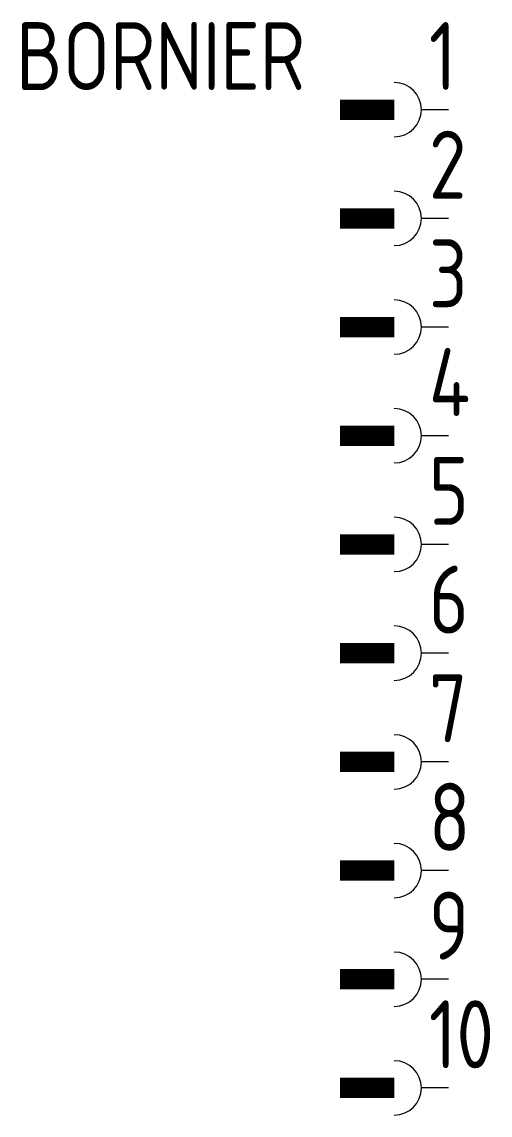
# Model space of a CAD drawing. Extents: x -1596.3 to -1579.1, y -916.6 to -876.4.
import ezdxf
from ezdxf.enums import TextEntityAlignment as Align

# ---------------------------------------------------------------- set-up
doc = ezdxf.new("R2010")
doc.units = 0
doc.header["$LTSCALE"] = 0.3
for name, color, linetype in [('SYMB_FIL', 3, 'CONTINUOUS'), ('SYMB_TXT_CONTACT', 2, 'CONTINUOUS'), ('SYMB_TXT_NOM', 3, 'CONTINUOUS')]:
    doc.layers.add(name, color=color, linetype=linetype)
doc.styles.add('NET2_5', font='isocp.shx', dxfattribs={"width": 0.9, "height": 2.5})

msp = doc.modelspace()

# ---------------------------------------------------------------- linework, layer by layer
at = {"layer": 'SYMB_FIL'}
for p, q in [((-1580.634, -879.593), (-1581.634, -879.593)), ((-1580.634, -883.593), (-1581.634, -883.593)), ((-1580.634, -887.593), (-1581.634, -887.593)), ((-1580.634, -891.593), (-1581.634, -891.593)), ((-1580.634, -895.593), (-1581.634, -895.593)), ((-1580.634, -899.593), (-1581.634, -899.593)), ((-1580.634, -903.593), (-1581.634, -903.593)), ((-1580.634, -907.593), (-1581.634, -907.593)), ((-1580.634, -911.593), (-1581.634, -911.593)), ((-1580.634, -915.593), (-1581.634, -915.593))]:
    msp.add_line(p, q, dxfattribs=at)
at = {"layer": 'SYMB_FIL', "const_width": 0.75}
for points in [[(-1584.634, -879.593), (-1582.634, -879.593)], [(-1584.634, -883.593), (-1582.634, -883.593)], [(-1584.634, -887.593), (-1582.634, -887.593)], [(-1584.634, -891.593), (-1582.634, -891.593)], [(-1584.634, -895.593), (-1582.634, -895.593)], [(-1584.634, -899.593), (-1582.634, -899.593)], [(-1584.634, -903.593), (-1582.634, -903.593)], [(-1584.634, -907.593), (-1582.634, -907.593)], [(-1584.634, -911.593), (-1582.634, -911.593)], [(-1584.634, -915.593), (-1582.634, -915.593)]]:
    msp.add_lwpolyline(points, dxfattribs=at)
at = {"layer": 'SYMB_FIL'}
for centre in [(-1582.634, -879.593), (-1582.634, -883.593), (-1582.634, -887.593), (-1582.634, -891.593), (-1582.634, -895.593), (-1582.634, -899.593), (-1582.634, -903.593), (-1582.634, -907.593), (-1582.634, -911.593), (-1582.634, -915.593)]:
    msp.add_arc(centre, 1, 270, 90, dxfattribs=at)

# ---------------------------------------------------------------- texts
at = {"layer": 'SYMB_TXT_CONTACT', "style": 'NET2_5', "width": 0.9, "flags": 8}
for tag, text, p in [('1', '1', (-1581.359, -879.619)), ('2', '2', (-1581.359, -883.619)), ('3', '3', (-1581.359, -887.619)), ('4', '4', (-1581.359, -891.619)), ('5', '5', (-1581.359, -895.619)), ('6', '6', (-1581.359, -899.619)), ('7', '7', (-1581.359, -903.619)), ('8', '8', (-1581.359, -907.619)), ('9', '9', (-1581.359, -911.619)), ('10', '10', (-1581.359, -915.619))]:
    msp.add_attdef(tag, text=text, height=2.5, dxfattribs=at).set_placement(p, align=Align.BOTTOM_LEFT)
at = {"layer": 'SYMB_TXT_NOM', "style": 'NET2_5', "width": 0.9, "flags": 8}
msp.add_attdef('BORNIER', text='X0:', height=2.5, dxfattribs=at).set_placement((-1585.909, -879.619), align=Align.BOTTOM_RIGHT)

doc.saveas('drawing.dxf')
